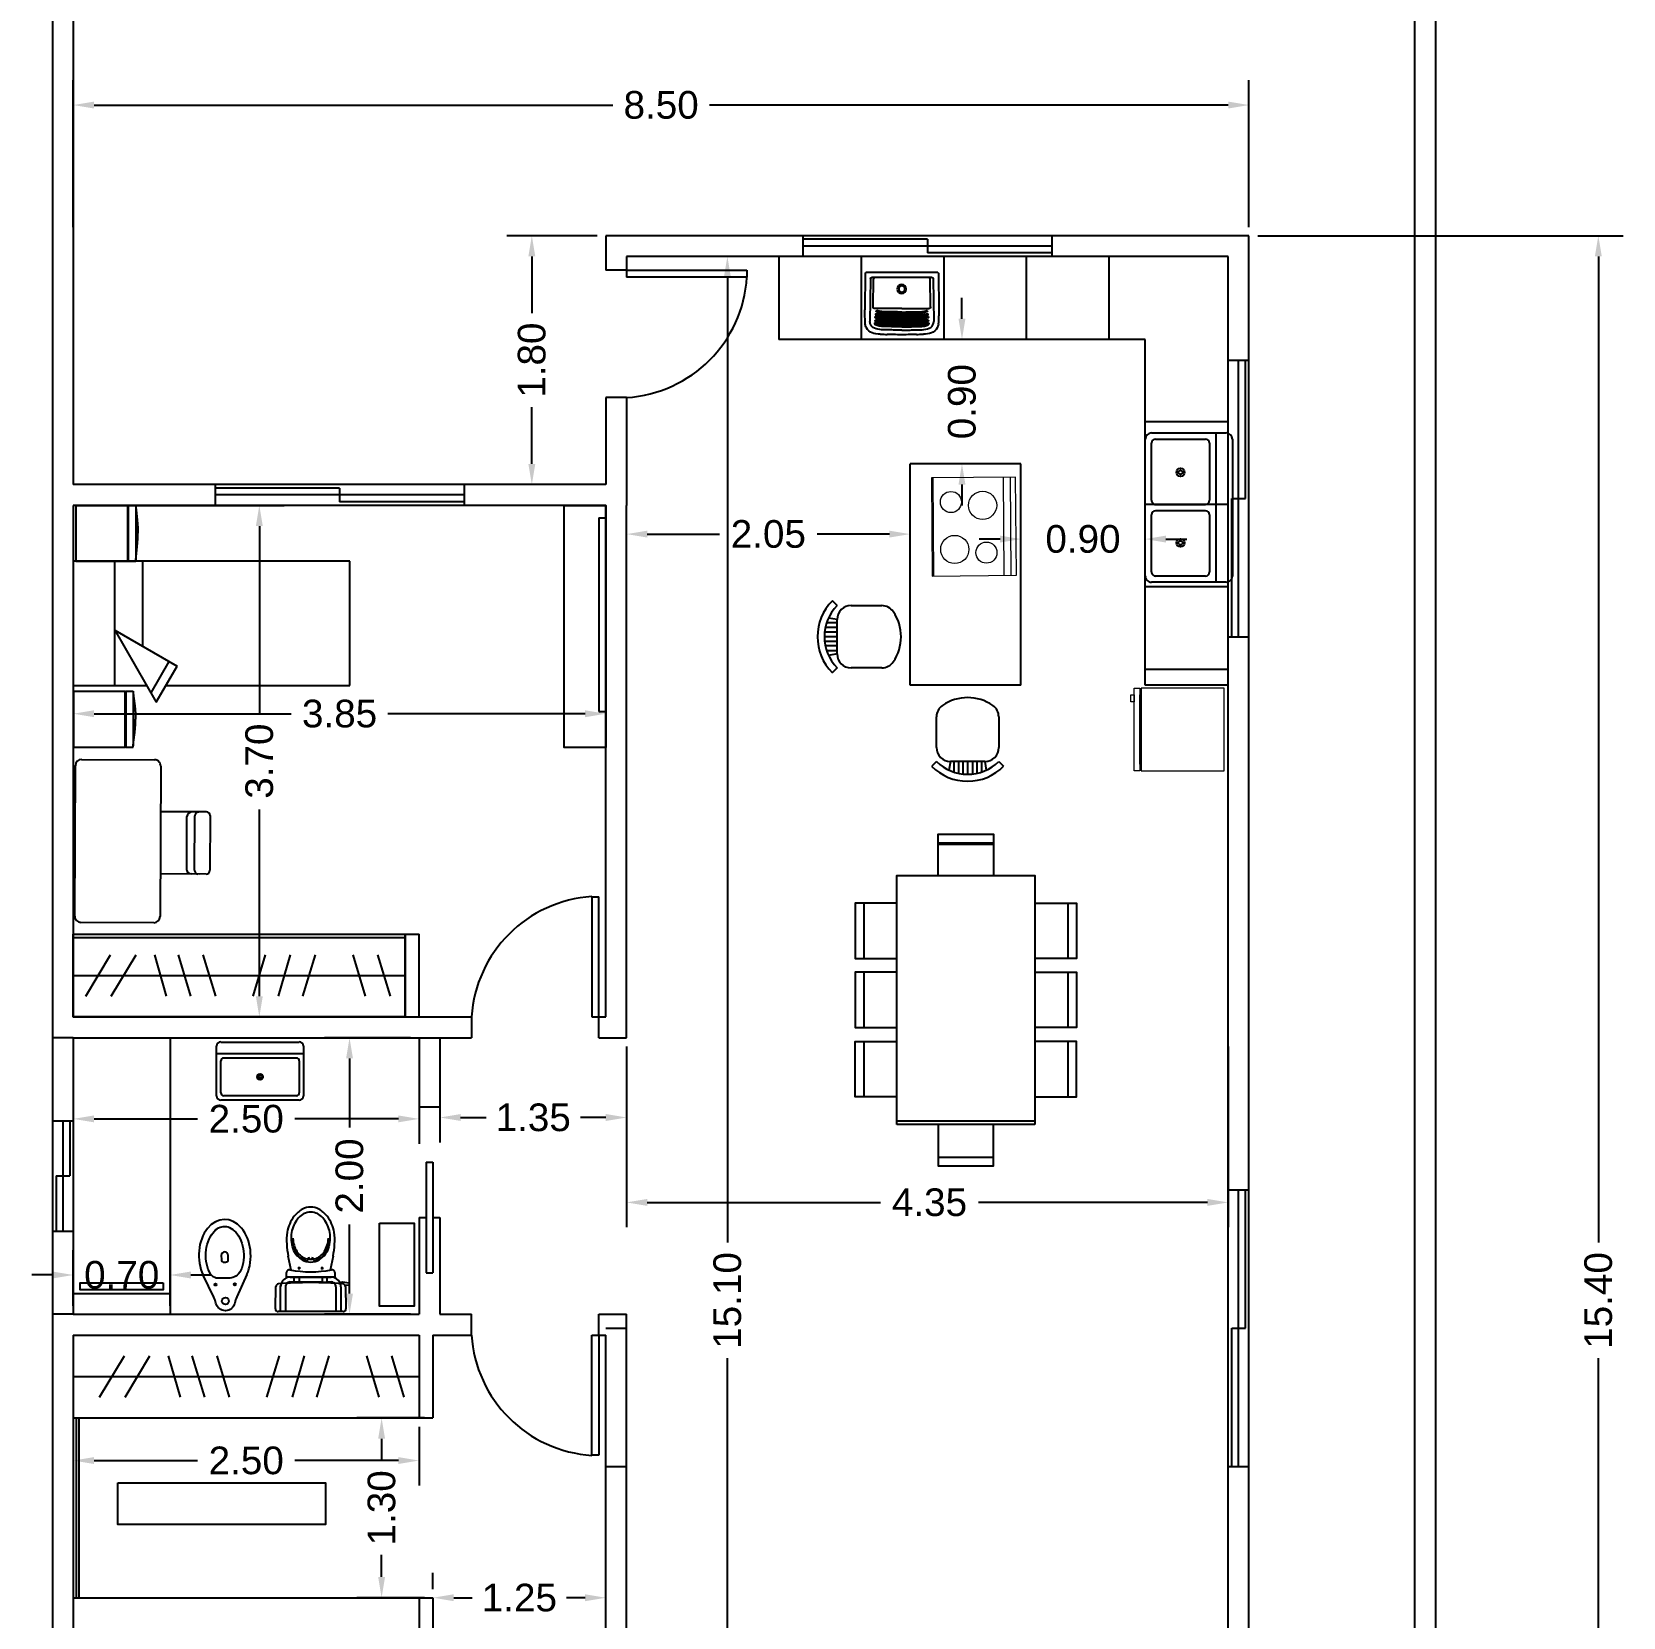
# Model space of a CAD drawing. Header units: metres. Extents: x -0.1 to 62.2, y 0 to 35.
# Drawn here: x -0.15 to 11.36, y 11.41 to 22.87 of the extents above; entities that cross this region are included whole.
import ezdxf

# ---------------------------------------------------------------- set-up
doc = ezdxf.new("R2010")
doc.units = ezdxf.units.M
doc.layers.add('mobiliario', color=255, linetype='Continuous', lineweight=13)
doc.layers.add('muros', color=18, linetype='Continuous')
doc.styles.get("Standard").update_dxf_attribs({"font": 'arial.ttf'})
doc.dimstyles.new('CotaPequela', dxfattribs={"dimtxt": 0.2, "dimasz": 0.15, "dimexe": 0.18, "dimexo": 0.0625, "dimgap": 0.09, "dimtad": 0, "dimzin": 0, "dimdsep": 46, "dimtxsty": 'Standard', "dimcen": 0.09, "dimadec": 0, "dimazin": 0, "dimtfac": 1, "dimtofl": 0, "dimtmove": 0, "dimatfit": 3, "dimfxl": 1, "dimtolj": 1, "dimtzin": 0, "dimarcsym": 0})

# ---------------------------------------------------------------- blocks, each defined once
blk = doc.blocks.new('1p 06')
for p, q in [((-45, 0), (-45, -53.1)), ((45, 0), (-45, 0)), ((45, -200), (45, 0)), ((-5, -30), (-57, -60)), ((-45, -30), (45, -30)), ((-5, -30), (-31, -75)), ((-50.4, -56.2), (-27.7, -69.3)), ((45, -50), (-16.5, -50)), ((-57, -60), (-31, -75)), ((-45, -66.9), (-45, -200)), ((-45, -200), (45, -200))]:
    blk.add_line(p, q)
blk = doc.blocks.new('Scanner1')
at = {"color": 0, "linetype": 'ByBlock'}
for p, q in [((-0.202, 0.27), (-0.202, -0.105)), ((0.202, 0.27), (-0.202, 0.27)), ((0.202, 0.27), (0.202, -0.105)), ((-0.202, -0.105), (0.202, -0.105)), ((-0.202, -0.108), (-0.202, -0.162)), ((0.202, -0.108), (-0.202, -0.108)), ((-0.2, -0.105), (-0.2, -0.108)), ((0.2, -0.105), (0.2, -0.108)), ((0.202, -0.108), (0.202, -0.162)), ((-0.202, -0.162), (-0.192, -0.162)), ((0.192, -0.162), (-0.192, -0.162)), ((-0.192, -0.162), (-0.167, -0.165)), ((-0.167, -0.165), (-0.097, -0.173)), ((-0.097, -0.173), (-0.04, -0.178)), ((-0.04, -0.178), (0, -0.178)), ((0.04, -0.178), (0, -0.178)), ((0.097, -0.173), (0.04, -0.178)), ((0.167, -0.165), (0.097, -0.173)), ((0.192, -0.162), (0.167, -0.165)), ((0.202, -0.162), (0.192, -0.162))]:
    blk.add_line(p, q, dxfattribs=at)
blk = doc.blocks.new('1')
for p, q in [((752.28, 305.269), (752.676, 305.267)), ((752.254, 305.242), (752.252, 304.91)), ((752.254, 305.242), (752.255, 305.134)), ((752.675, 305.155), (752.282, 305.157)), ((752.704, 305.239), (752.702, 305.132)), ((752.704, 305.192), (752.702, 304.908)), ((752.668, 305.099), (752.288, 305.101)), ((751.922, 304.912), (753.01, 304.906)), ((751.874, 304.34), (751.877, 304.868)), ((753.055, 304.861), (753.052, 304.333)), ((753.007, 304.289), (751.918, 304.295))]:
    blk.add_line(p, q)
for centre, radius, start, end in [((752.282, 305.241), 0.0281, 89.6315, 179.6315), ((752.676, 305.239), 0.0281, 359.6748, 89.6748), ((752.283, 305.185), 0.0281, 179.6315, 269.6315), ((752.288, 305.135), 0.0337, 180.2001, 269.6748), ((752.668, 305.132), 0.0337, 269.6748, 359.1062), ((752.675, 305.183), 0.0281, 269.6748, 359.6748), ((751.922, 304.867), 0.0449, 89.6748, 179.6748), ((753.01, 304.861), 0.0449, 359.6748, 89.6748), ((751.919, 304.34), 0.0449, 179.6748, 269.6748), ((753.007, 304.334), 0.0449, 269.6748, 359.6748)]:
    blk.add_arc(centre, radius, start, end)
blk = doc.blocks.new('MHPLS505')
for p, q in [((-0.7, 0.737), (-0.3, 0.737)), ((-0.2, 0.737), (0.2, 0.737)), ((0.3, 0.737), (0.7, 0.737)), ((0.9, 0.5), (0.9, -0.5)), ((-1.137, -0.2), (-1.137, 0.2)), ((1.137, -0.2), (1.137, 0.2)), ((-0.7, -0.737), (-0.3, -0.737)), ((-0.2, -0.737), (0.2, -0.737)), ((0.3, -0.737), (0.7, -0.737))]:
    blk.add_line(p, q)
for points in [[(-0.7, 0.5), (-0.7, 0.8), (-0.3, 0.8), (-0.3, 0.5)], [(-0.2, 0.5), (-0.2, 0.8), (0.2, 0.8), (0.2, 0.5)], [(0.7, 0.5), (0.7, 0.8), (0.3, 0.8), (0.3, 0.5)], [(0.9, -0.5), (-0.9, -0.5), (-0.9, 0.5), (0.9, 0.5)], [(-0.9, -0.2), (-1.2, -0.2), (-1.2, 0.2), (-0.9, 0.2)], [(0.9, -0.2), (1.2, -0.2), (1.2, 0.2), (0.9, 0.2)], [(-0.7, -0.5), (-0.7, -0.8), (-0.3, -0.8), (-0.3, -0.5)], [(-0.2, -0.5), (-0.2, -0.8), (0.2, -0.8), (0.2, -0.5)], [(0.7, -0.5), (0.7, -0.8), (0.3, -0.8), (0.3, -0.5)]]:
    blk.add_lwpolyline(points)
blk = doc.blocks.new('BIDET')
blk.add_lwpolyline([(715.135, 252.172), (715.21, 252.333, 0.053005), (715.225, 252.377, -0.799513), (715.361, 252.377, 0.053005), (715.376, 252.333), (715.451, 252.172)], format="xyb")
blk.add_lwpolyline([(715.289, 252.081, 0.414214), (715.268, 252.06), (715.268, 252.032, 1), (715.318, 252.032), (715.318, 252.06, 0.414214), (715.298, 252.081)], format="xyb", close=True)
for centre, radius in [((715.293, 252.362), 0.025), ((715.223, 252.242), 0.0075), ((715.363, 252.242), 0.0075)]:
    blk.add_circle(centre, radius)
blk.add_ellipse((715.293, 252.032), major_axis=(0, 0.26), ratio=0.721154, start_param=0.999905, end_param=5.283281)
blk.add_open_spline([(715.293, 252.197), (715.263, 252.197), (715.231, 252.197), (715.178, 252.156), (715.159, 252.102), (715.153, 251.99), (715.167, 251.933), (715.216, 251.851), (715.248, 251.829), (715.308, 251.818), (715.339, 251.828), (715.396, 251.886), (715.42, 251.935), (715.435, 252.045), (715.427, 252.104), (715.385, 252.196), (715.353, 252.197), (715.313, 252.197), (715.303, 252.197), (715.293, 252.197)], degree=3, knots=[0, 0, 0, 0, 0.75367, 0.75367, 1.507341, 1.507341, 2.261011, 2.261011, 3.014681, 3.014681, 3.768352, 3.768352, 4.522022, 4.522022, 5.275692, 5.275692, 6.029363, 6.029363, 6.283185, 6.283185, 6.283185, 6.283185])
blk = doc.blocks.new('inodoro dre')
for p, q in [((-0.235, 0), (0.235, 0)), ((-0.251, -0.182), (-0.255, -0.02)), ((-0.217, -0.18), (-0.217, 0)), ((-0.182, -0.18), (-0.182, 0)), ((0.183, -0.18), (0.183, 0)), ((0.217, 0), (0.217, -0.15)), ((0.255, -0.02), (0.251, -0.182)), ((-0.278, -0.208), (-0.275, -0.188)), ((-0.231, -0.215), (-0.278, -0.208)), ((-0.275, -0.188), (-0.248, -0.192)), ((-0.2, -0.203), (-0.231, -0.215)), ((-0.12, -0.215), (-0.148, -0.215)), ((-0.12, -0.212), (-0.12, -0.25)), ((-0.083, -0.212), (-0.12, -0.212)), ((-0.083, -0.25), (-0.083, -0.212)), ((0.083, -0.215), (-0.083, -0.215)), ((0.083, -0.25), (0.083, -0.212)), ((0.083, -0.212), (0.12, -0.212)), ((0.12, -0.212), (0.12, -0.25)), ((0.147, -0.215), (0.12, -0.215)), ((0.217, -0.15), (0.217, -0.19)), ((0.217, -0.19), (0.217, -0.18)), ((-0.174, -0.25), (0.174, -0.25)), ((-0.174, -0.283), (-0.174, -0.25)), ((-0.162, -0.402), (-0.141, -0.3)), ((0.147, -0.25), (-0.148, -0.25)), ((-0.12, -0.25), (-0.083, -0.25)), ((-0.073, -0.315), (-0.093, -0.315)), ((-0.083, -0.305), (-0.083, -0.325)), ((0.073, -0.315), (0.093, -0.315)), ((0.12, -0.25), (0.083, -0.25)), ((0.083, -0.305), (0.083, -0.325)), ((0.141, -0.3), (0.162, -0.402)), ((0.174, -0.25), (0.174, -0.283)), ((-0.005, -0.391), (-0.016, -0.386)), ((0.016, -0.386), (0.005, -0.391))]:
    blk.add_line(p, q)
for centre, radius, start, end in [((0.235, -0.02), 0.02, 358.6371, 90.001), ((-0.235, -0.02), 0.02, 90.0007, 181.3646), ((-0.231, -0.181), 0.02, 181.3609, 265.4937), ((-0.005, 2.682), 2.892, 265.4975, 270.1028), ((-0.148, -0.18), 0.07, 179.9951, 198.7248), ((-0.148, -0.18), 0.0695, 198.692, 203.1962), ((-0.148, -0.18), 0.07, 203.1971, 269.9998), ((-0.148, -0.18), 0.035, 179.9936, 226.058), ((-0.148, -0.18), 0.035, 226.0623, 269.9986), ((0.005, 2.682), 2.892, 269.8973, 274.5026), ((0.147, -0.18), 0.07, 270.0009, 341.2747), ((0.147, -0.18), 0.035, 270.0024, 318.9045), ((0.147, -0.18), 0.035, 313.9402, 0.0046), ((0.147, -0.18), 0.07, 341.271, 359.9997), ((0.231, -0.181), 0.02, 274.5058, 358.6386), ((-0.154, -0.283), 0.02, 179.9998, 281.1548), ((0, -1.063), 0.775, 78.845, 101.1554), ((0.154, -0.283), 0.02, 258.8439, 359.999), ((0.32, -0.511), 0.494, 167.1609, 187.3029), ((0.059, -0.53), 0.196, 148.9734, 180.0371), ((0.027, -0.516), 0.167, 122.1869, 164.6423), ((0.061, -0.536), 0.189, 147.7596, 178.2898), ((0.004, -0.493), 0.13, 104.2497, 150.6133), ((-0.002, -0.491), 0.112, 101.853, 150.0039), ((0, -0.487), 0.128, 90.0001, 118.9406), ((-0.029, -0.375), 0.00795, 304.1717, 79.2164), ((-0.016, -0.384), 0.00204, 120.2939, 275.1004), ((0, -0.453), 0.0733, 90.0003, 103.4196), ((0, -0.487), 0.128, 61.0593, 89.9998), ((0, -0.453), 0.0732, 76.58, 89.9993), ((0.016, -0.384), 0.00204, 264.8997, 59.7062), ((0.029, -0.375), 0.00795, 100.7865, 235.8313), ((0.002, -0.491), 0.112, 29.9957, 78.1467), ((-0.004, -0.493), 0.13, 29.3866, 75.7502), ((-0.027, -0.516), 0.167, 15.3576, 57.813), ((-0.061, -0.536), 0.189, 1.7104, 32.2407), ((-0.059, -0.53), 0.196, 359.9631, 31.0268), ((-0.32, -0.511), 0.494, 352.697, 12.839), ((0.088, -0.53), 0.262, 189.622, 217.9118), ((0.098, -0.534), 0.24, 165.1414, 192.866), ((-0.088, -0.53), 0.262, 322.0884, 350.3782), ((-0.098, -0.534), 0.24, 347.1341, 14.8587), ((0.111, -0.516), 0.257, 196.1154, 219.5233), ((-0.001, -0.605), 0.114, 220.5551, 270.4193), ((0.001, -0.605), 0.114, 269.5804, 319.4446), ((-0.111, -0.516), 0.257, 320.477, 343.8849), ((0.055, -0.548), 0.225, 219.6122, 239.3817), ((-0.002, -0.637), 0.119, 241.4349, 271.1545), ((0.002, -0.637), 0.119, 268.8456, 298.5652), ((-0.055, -0.548), 0.225, 300.6184, 320.3878)]:
    blk.add_arc(centre, radius, start, end)
blk = doc.blocks.new('lav')
blk.add_line((-0.413, -0.11), (0.413, -0.11))
for points in [[(-0.371, 0), (0.371, 0)], [(-0.413, -0.509), (-0.413, -0.041)], [(0.413, -0.041), (0.413, -0.509)], [(-0.371, -0.481), (-0.371, -0.179)], [(-0.344, -0.151), (0.344, -0.151)], [(0.371, -0.179), (0.371, -0.481)], [(0.371, -0.55), (-0.371, -0.55)], [(0.344, -0.509), (-0.344, -0.509)]]:
    blk.add_lwpolyline(points)
for radius in [0.0275, 0.0138]:
    blk.add_circle((0, -0.33), radius)
for centre, radius, start, end in [((-0.371, -0.041), 0.0413, 90, 180), ((0.371, -0.041), 0.0413, 0, 90), ((-0.344, -0.179), 0.0275, 90, 180), ((0.344, -0.179), 0.0275, 0, 90), ((-0.371, -0.509), 0.0413, 180, 270), ((-0.344, -0.481), 0.0275, 180, 270), ((0.344, -0.481), 0.0275, 270, 0), ((0.371, -0.509), 0.0413, 270, 0)]:
    blk.add_arc(centre, radius, start, end)
blk = doc.blocks.new('*D23')
at = {"layer": 'Defpoints', "color": 0, "transparency": 16777216}
for p in [(8.65, 21.4), (11.176, 21.4), (8.65, 6)]:
    blk.add_point(p, dxfattribs=at)
at = {"layer": 'muros', "color": 0, "lineweight": -2, "transparency": 16777216}
for p, q in [((8.713, 21.4), (11.356, 21.4)), ((11.176, 21.25), (11.176, 14.118)), ((11.176, 6.15), (11.176, 13.282)), ((8.713, 6), (11.356, 6))]:
    blk.add_line(p, q, dxfattribs=at)
at = {"layer": 'muros', "color": 0, "transparency": 16777216}
for points in [[(11.151, 21.25), (11.201, 21.25), (11.176, 21.4)], [(11.151, 6.15), (11.201, 6.15), (11.176, 6)]]:
    blk.add_solid(points, dxfattribs=at)
at = {"layer": 'muros', "color": 0, "transparency": 16777216, "insert": (11.176, 13.7), "char_height": 0.2, "attachment_point": 5, "rotation": 90}
blk.add_mtext('\\A1;15.40', dxfattribs=at)
blk = doc.blocks.new('*D24')
at = {"layer": 'Defpoints', "color": 0, "transparency": 16777216}
for p in [(0.15, 22.345), (0.15, 21.4), (8.65, 21.4)]:
    blk.add_point(p, dxfattribs=at)
at = {"layer": 'muros', "color": 0, "lineweight": -2, "transparency": 16777216}
for p, q in [((0.15, 21.462), (0.15, 22.525)), ((8.65, 21.462), (8.65, 22.525)), ((0.3, 22.345), (4.05, 22.345)), ((8.5, 22.345), (4.75, 22.345))]:
    blk.add_line(p, q, dxfattribs=at)
at = {"layer": 'muros', "color": 0, "transparency": 16777216}
for points in [[(0.3, 22.37), (0.3, 22.32), (0.15, 22.345)], [(8.5, 22.37), (8.5, 22.32), (8.65, 22.345)]]:
    blk.add_solid(points, dxfattribs=at)
at = {"layer": 'muros', "color": 0, "transparency": 16777216, "insert": (4.4, 22.345), "char_height": 0.2, "attachment_point": 5}
blk.add_mtext('\\A1;8.50', dxfattribs=at)
blk = doc.blocks.new('*D25')
at = {"layer": 'Defpoints', "color": 0, "transparency": 16777216}
for p in [(4, 21.4), (3.465, 19.6), (4, 19.6)]:
    blk.add_point(p, dxfattribs=at)
at = {"layer": 'muros', "color": 0, "lineweight": -2, "transparency": 16777216}
for p, q in [((3.938, 21.4), (3.285, 21.4)), ((3.465, 21.25), (3.465, 20.84)), ((3.465, 19.75), (3.465, 20.16)), ((3.938, 19.6), (3.285, 19.6))]:
    blk.add_line(p, q, dxfattribs=at)
at = {"layer": 'muros', "color": 0, "transparency": 16777216}
for points in [[(3.44, 21.25), (3.49, 21.25), (3.465, 21.4)], [(3.44, 19.75), (3.49, 19.75), (3.465, 19.6)]]:
    blk.add_solid(points, dxfattribs=at)
at = {"layer": 'muros', "color": 0, "transparency": 16777216, "insert": (3.465, 20.5), "char_height": 0.2, "attachment_point": 5, "rotation": 90}
blk.add_mtext('\\A1;1.80', dxfattribs=at)
blk = doc.blocks.new('*D26')
at = {"layer": 'Defpoints', "color": 0, "transparency": 16777216}
for p in [(0.15, 19.45), (4, 19.45), (0.15, 17.943)]:
    blk.add_point(p, dxfattribs=at)
at = {"layer": 'muros', "color": 0, "lineweight": -2, "transparency": 16777216}
for p, q in [((0.15, 19.387), (0.15, 17.763)), ((4, 19.387), (4, 17.763)), ((0.3, 17.943), (1.725, 17.943)), ((3.85, 17.943), (2.425, 17.943))]:
    blk.add_line(p, q, dxfattribs=at)
at = {"layer": 'muros', "color": 0, "transparency": 16777216}
for points in [[(0.3, 17.968), (0.3, 17.918), (0.15, 17.943)], [(3.85, 17.968), (3.85, 17.918), (4, 17.943)]]:
    blk.add_solid(points, dxfattribs=at)
at = {"layer": 'muros', "color": 0, "transparency": 16777216, "insert": (2.075, 17.943), "char_height": 0.2, "attachment_point": 5}
blk.add_mtext('\\A1;3.85', dxfattribs=at)
blk = doc.blocks.new('*D27')
at = {"layer": 'Defpoints', "color": 0, "transparency": 16777216}
for p in [(0.15, 19.45), (0.15, 15.75), (1.495, 15.75)]:
    blk.add_point(p, dxfattribs=at)
at = {"layer": 'muros', "color": 0, "lineweight": -2, "transparency": 16777216}
for p, q in [((0.213, 19.45), (1.675, 19.45)), ((1.495, 19.3), (1.495, 17.949)), ((1.495, 15.9), (1.495, 17.251)), ((0.213, 15.75), (1.675, 15.75))]:
    blk.add_line(p, q, dxfattribs=at)
at = {"layer": 'muros', "color": 0, "transparency": 16777216}
for points in [[(1.47, 19.3), (1.52, 19.3), (1.495, 19.45)], [(1.47, 15.9), (1.52, 15.9), (1.495, 15.75)]]:
    blk.add_solid(points, dxfattribs=at)
at = {"layer": 'muros', "color": 0, "transparency": 16777216, "insert": (1.495, 17.6), "char_height": 0.2, "attachment_point": 5, "rotation": 90}
blk.add_mtext('\\A1;3.70', dxfattribs=at)
blk = doc.blocks.new('*D28')
at = {"layer": 'Defpoints', "color": 0, "transparency": 16777216}
for p in [(0.15, 15.6), (2.65, 15.6), (2.65, 15.013)]:
    blk.add_point(p, dxfattribs=at)
at = {"layer": 'muros', "color": 0, "lineweight": -2, "transparency": 16777216}
for p, q in [((0.15, 15.537), (0.15, 14.833)), ((2.65, 15.537), (2.65, 14.833)), ((0.3, 15.013), (1.049, 15.013)), ((2.5, 15.013), (1.751, 15.013))]:
    blk.add_line(p, q, dxfattribs=at)
at = {"layer": 'muros', "color": 0, "transparency": 16777216}
for points in [[(0.3, 15.038), (0.3, 14.988), (0.15, 15.013)], [(2.5, 15.038), (2.5, 14.988), (2.65, 15.013)]]:
    blk.add_solid(points, dxfattribs=at)
at = {"layer": 'muros', "color": 0, "transparency": 16777216, "insert": (1.4, 15.013), "char_height": 0.2, "attachment_point": 5}
blk.add_mtext('\\A1;2.50', dxfattribs=at)
blk = doc.blocks.new('*D29')
at = {"layer": 'Defpoints', "color": 0, "transparency": 16777216}
for p in [(2.147, 15.6), (2.65, 15.6), (2.65, 13.6)]:
    blk.add_point(p, dxfattribs=at)
at = {"layer": 'muros', "color": 0, "lineweight": -2, "transparency": 16777216}
for p, q in [((2.588, 15.6), (1.967, 15.6)), ((2.147, 15.45), (2.147, 14.951)), ((2.147, 13.75), (2.147, 14.249)), ((2.588, 13.6), (1.967, 13.6))]:
    blk.add_line(p, q, dxfattribs=at)
at = {"layer": 'muros', "color": 0, "transparency": 16777216}
for points in [[(2.122, 15.45), (2.172, 15.45), (2.147, 15.6)], [(2.122, 13.75), (2.172, 13.75), (2.147, 13.6)]]:
    blk.add_solid(points, dxfattribs=at)
at = {"layer": 'muros', "color": 0, "transparency": 16777216, "insert": (2.147, 14.6), "char_height": 0.2, "attachment_point": 5, "rotation": 90}
blk.add_mtext('\\A1;2.00', dxfattribs=at)
blk = doc.blocks.new('*D30')
at = {"layer": 'Defpoints', "color": 0, "transparency": 16777216}
for p in [(0.85, 13.884), (0.15, 13.6), (0.85, 13.6)]:
    blk.add_point(p, dxfattribs=at)
at = {"layer": 'muros', "color": 0, "lineweight": -2, "transparency": 16777216}
for p, q in [((0.15, 13.662), (0.15, 14.064)), ((0.85, 13.662), (0.85, 14.064)), ((0, 13.884), (-0.15, 13.884)), ((1, 13.884), (1.15, 13.884))]:
    blk.add_line(p, q, dxfattribs=at)
at = {"layer": 'muros', "color": 0, "transparency": 16777216}
for points in [[(0, 13.909), (0, 13.859), (0.15, 13.884)], [(1, 13.909), (1, 13.859), (0.85, 13.884)]]:
    blk.add_solid(points, dxfattribs=at)
at = {"layer": 'muros', "color": 0, "transparency": 16777216, "insert": (0.5, 13.884), "char_height": 0.2, "attachment_point": 5}
blk.add_mtext('\\A1;0.70', dxfattribs=at)
blk = doc.blocks.new('*D31')
at = {"layer": 'Defpoints', "color": 0, "transparency": 16777216}
for p in [(2.8, 15.6), (4.15, 15.6), (2.8, 15.023)]:
    blk.add_point(p, dxfattribs=at)
at = {"layer": 'muros', "color": 0, "lineweight": -2, "transparency": 16777216}
for p, q in [((2.8, 15.537), (2.8, 14.843)), ((4.15, 15.537), (4.15, 14.843)), ((2.95, 15.023), (3.134, 15.023)), ((4, 15.023), (3.816, 15.023))]:
    blk.add_line(p, q, dxfattribs=at)
at = {"layer": 'muros', "color": 0, "transparency": 16777216}
for points in [[(2.95, 15.048), (2.95, 14.998), (2.8, 15.023)], [(4, 15.048), (4, 14.998), (4.15, 15.023)]]:
    blk.add_solid(points, dxfattribs=at)
at = {"layer": 'muros', "color": 0, "transparency": 16777216, "insert": (3.475, 15.023), "char_height": 0.2, "attachment_point": 5}
blk.add_mtext('\\A1;1.35', dxfattribs=at)
blk = doc.blocks.new('*D32')
at = {"layer": 'Defpoints', "color": 0, "transparency": 16777216}
for p in [(4.15, 15.6), (8.5, 15.6), (8.5, 14.409)]:
    blk.add_point(p, dxfattribs=at)
at = {"layer": 'muros', "color": 0, "lineweight": -2, "transparency": 16777216}
for p, q in [((4.15, 15.537), (4.15, 14.229)), ((8.5, 15.537), (8.5, 14.229)), ((4.3, 14.409), (5.986, 14.409)), ((8.35, 14.409), (6.695, 14.409))]:
    blk.add_line(p, q, dxfattribs=at)
at = {"layer": 'muros', "color": 0, "transparency": 16777216}
for points in [[(4.3, 14.434), (4.3, 14.384), (4.15, 14.409)], [(8.35, 14.434), (8.35, 14.384), (8.5, 14.409)]]:
    blk.add_solid(points, dxfattribs=at)
at = {"layer": 'muros', "color": 0, "transparency": 16777216, "insert": (6.34, 14.409), "char_height": 0.2, "attachment_point": 5}
blk.add_mtext('\\A1;4.35', dxfattribs=at)
blk = doc.blocks.new('*D33')
at = {"layer": 'Defpoints', "color": 0, "transparency": 16777216}
for p in [(5.25, 21.25), (4.879, 6.15), (5.25, 6.15)]:
    blk.add_point(p, dxfattribs=at)
at = {"layer": 'muros', "color": 0, "lineweight": -2, "transparency": 16777216}
for p, q in [((5.188, 21.25), (4.699, 21.25)), ((4.879, 21.1), (4.879, 14.118)), ((4.879, 6.3), (4.879, 13.282)), ((5.188, 6.15), (4.699, 6.15))]:
    blk.add_line(p, q, dxfattribs=at)
at = {"layer": 'muros', "color": 0, "transparency": 16777216}
for points in [[(4.854, 21.1), (4.904, 21.1), (4.879, 21.25)], [(4.854, 6.3), (4.904, 6.3), (4.879, 6.15)]]:
    blk.add_solid(points, dxfattribs=at)
at = {"layer": 'muros', "color": 0, "transparency": 16777216, "insert": (4.879, 13.7), "char_height": 0.2, "attachment_point": 5, "rotation": 90}
blk.add_mtext('\\A1;15.10', dxfattribs=at)
blk = doc.blocks.new('*D34')
at = {"layer": 'Defpoints', "color": 0, "transparency": 16777216}
for p in [(2.75, 12.85), (2.379, 11.55), (2.75, 11.55)]:
    blk.add_point(p, dxfattribs=at)
at = {"layer": 'muros', "color": 0, "lineweight": -2, "transparency": 16777216}
for p, q in [((2.688, 12.85), (2.199, 12.85)), ((2.379, 12.7), (2.379, 12.54)), ((2.379, 11.7), (2.379, 11.86)), ((2.688, 11.55), (2.199, 11.55))]:
    blk.add_line(p, q, dxfattribs=at)
at = {"layer": 'muros', "color": 0, "transparency": 16777216}
for points in [[(2.354, 12.7), (2.404, 12.7), (2.379, 12.85)], [(2.354, 11.7), (2.404, 11.7), (2.379, 11.55)]]:
    blk.add_solid(points, dxfattribs=at)
at = {"layer": 'muros', "color": 0, "transparency": 16777216, "insert": (2.379, 12.2), "char_height": 0.2, "attachment_point": 5, "rotation": 90}
blk.add_mtext('\\A1;1.30', dxfattribs=at)
blk = doc.blocks.new('*D35')
at = {"layer": 'Defpoints', "color": 0, "transparency": 16777216}
for p in [(0.15, 12.85), (2.65, 12.85), (2.65, 12.542)]:
    blk.add_point(p, dxfattribs=at)
at = {"layer": 'muros', "color": 0, "lineweight": -2, "transparency": 16777216}
for p, q in [((0.15, 12.787), (0.15, 12.362)), ((2.65, 12.787), (2.65, 12.362)), ((0.3, 12.542), (1.049, 12.542)), ((2.5, 12.542), (1.751, 12.542))]:
    blk.add_line(p, q, dxfattribs=at)
at = {"layer": 'muros', "color": 0, "transparency": 16777216}
for points in [[(0.3, 12.567), (0.3, 12.517), (0.15, 12.542)], [(2.5, 12.567), (2.5, 12.517), (2.65, 12.542)]]:
    blk.add_solid(points, dxfattribs=at)
at = {"layer": 'muros', "color": 0, "transparency": 16777216, "insert": (1.4, 12.542), "char_height": 0.2, "attachment_point": 5}
blk.add_mtext('\\A1;2.50', dxfattribs=at)
blk = doc.blocks.new('*D36')
at = {"layer": 'Defpoints', "color": 0, "transparency": 16777216}
for p in [(2.75, 11.55), (4, 11.55), (4, 11.55)]:
    blk.add_point(p, dxfattribs=at)
at = {"layer": 'muros', "color": 0, "lineweight": -2, "transparency": 16777216}
for p, q in [((2.75, 11.613), (2.75, 11.73)), ((4, 11.613), (4, 11.73)), ((2.9, 11.55), (3.034, 11.55)), ((3.85, 11.55), (3.716, 11.55))]:
    blk.add_line(p, q, dxfattribs=at)
at = {"layer": 'muros', "color": 0, "transparency": 16777216}
for points in [[(2.9, 11.575), (2.9, 11.525), (2.75, 11.55)], [(3.85, 11.575), (3.85, 11.525), (4, 11.55)]]:
    blk.add_solid(points, dxfattribs=at)
at = {"layer": 'muros', "color": 0, "transparency": 16777216, "insert": (3.375, 11.55), "char_height": 0.2, "attachment_point": 5}
blk.add_mtext('\\A1;1.25', dxfattribs=at)
blk = doc.blocks.new('Lavadero 02')
for p, q in [((-0.26, 0), (0.26, 0)), ((-0.265, -0.005), (-0.267, -0.269)), ((-0.227, -0.047), (-0.231, -0.355)), ((0.215, -0.035), (-0.215, -0.035)), ((-0.208, -0.249), (-0.204, -0.047)), ((0.208, -0.249), (0.204, -0.047)), ((0.227, -0.047), (0.231, -0.355)), ((0.265, -0.005), (0.267, -0.269)), ((0, -0.261), (-0.196, -0.261)), ((0, -0.261), (0.196, -0.261))]:
    blk.add_line(p, q)
for points in [[(0, -0.358, -0.004924), (-0.06, -0.357, -0.005443), (-0.104, -0.356, -0.041272), (-0.157, -0.353, -0.068174), (-0.183, -0.347, -0.012686), (-0.188, -0.345)], [(0, -0.334, -0.004924), (-0.06, -0.333, -0.005443), (-0.104, -0.332, -0.041272), (-0.157, -0.329, -0.078711), (-0.18, -0.324, -0.062731), (-0.186, -0.321, -0.37117)], [(0, -0.345, -0.004924), (-0.06, -0.344, -0.005443), (-0.104, -0.343, -0.041272), (-0.157, -0.34, -0.078711), (-0.18, -0.335, -0.054156), (-0.185, -0.333, -0.37117)], [(0, -0.31, -0.004924), (-0.06, -0.309, -0.005443), (-0.104, -0.308, -0.041272), (-0.157, -0.305, -0.066903), (-0.183, -0.299, -0.004021)], [(0, -0.321, -0.004924), (-0.06, -0.32, -0.005443), (-0.104, -0.319, -0.041272), (-0.157, -0.316, -0.068069), (-0.183, -0.31, -0.158546)], [(0, -0.286, -0.004924), (-0.06, -0.285, -0.005443), (-0.104, -0.284, -0.041272), (-0.157, -0.281, -0.059773), (-0.18, -0.276, -0.37117)], [(0, -0.297, -0.004924), (-0.06, -0.296, -0.005443), (-0.104, -0.295, -0.041272), (-0.157, -0.292, -0.045554), (-0.178, -0.287)], [(0, -0.286, 0.004924), (0.06, -0.285, 0.005443), (0.104, -0.284, 0.041272), (0.157, -0.281, 0.059773), (0.18, -0.276, 0.37117)], [(0, -0.297, 0.004924), (0.06, -0.296, 0.005443), (0.104, -0.295, 0.041272), (0.157, -0.292, 0.045554), (0.178, -0.287)], [(0, -0.31, 0.004924), (0.06, -0.309, 0.005443), (0.104, -0.308, 0.041272), (0.157, -0.305, 0.066903), (0.183, -0.299, 0.004021)], [(0, -0.321, 0.004924), (0.06, -0.32, 0.005443), (0.104, -0.319, 0.041272), (0.157, -0.316, 0.068069), (0.183, -0.31, 0.158546)], [(0, -0.334, 0.004924), (0.06, -0.333, 0.005443), (0.104, -0.332, 0.041272), (0.157, -0.329, 0.078711), (0.18, -0.324, 0.062731), (0.186, -0.321, 0.37117)], [(0, -0.345, 0.004924), (0.06, -0.344, 0.005443), (0.104, -0.343, 0.041272), (0.157, -0.34, 0.078711), (0.18, -0.335, 0.054156), (0.185, -0.333, 0.37117)], [(0, -0.358, 0.004924), (0.06, -0.357, 0.005443), (0.104, -0.356, 0.041272), (0.157, -0.353, 0.068174), (0.183, -0.347, 0.012686), (0.188, -0.345)], [(0, -0.417, -0.004925), (-0.06, -0.416, -0.00535), (-0.104, -0.415, -0.04023), (-0.16, -0.412, -0.10491), (-0.209, -0.397, -0.253945), (-0.231, -0.355, -0.253945)], [(0, -0.393, -0.004924), (-0.06, -0.392, -0.005443), (-0.104, -0.391, -0.041272), (-0.157, -0.388, -0.064512), (-0.185, -0.382, -0.157603), (-0.197, -0.372)], [(0, -0.369, -0.004924), (-0.06, -0.368, -0.005443), (-0.104, -0.367, -0.041272), (-0.157, -0.364, -0.068174), (-0.183, -0.358, -0.157546), (-0.192, -0.352, -0.375783)], [(0, -0.382, -0.004924), (-0.06, -0.381, -0.005443), (-0.104, -0.38, -0.041272), (-0.157, -0.377, -0.068174), (-0.183, -0.371, -0.088848), (-0.19, -0.367, -0.37117)], [(-0.061, -0.449, 0.004927), (0, -0.45, 0.004927), (0.061, -0.449, 0.004927)], [(0, -0.369, 0.004924), (0.06, -0.368, 0.005443), (0.104, -0.367, 0.041272), (0.157, -0.364, 0.068174), (0.183, -0.358, 0.157546), (0.192, -0.352, 0.375783)], [(0, -0.417, 0.004925), (0.06, -0.416, 0.00535), (0.104, -0.415, 0.04023), (0.16, -0.412, 0.10491), (0.209, -0.397, 0.253945), (0.231, -0.355, 0.253945)], [(0, -0.382, 0.004924), (0.06, -0.381, 0.005443), (0.104, -0.38, 0.041272), (0.157, -0.377, 0.068174), (0.183, -0.371, 0.088848), (0.19, -0.367, 0.37117)], [(0, -0.393, 0.004924), (0.06, -0.392, 0.005443), (0.104, -0.391, 0.041272), (0.157, -0.388, 0.064512), (0.185, -0.382, 0.157603), (0.197, -0.372)]]:
    blk.add_lwpolyline(points, format="xyb")
for radius in [0.0325, 0.0225]:
    blk.add_circle((0, -0.12), radius)
for centre, radius, start, end in [((-0.26, -0.005), 0.005, 90, 179.5983), ((0.26, -0.005), 0.005, 0.4017, 90), ((-0.215, -0.047), 0.012, 90, 179.3199), ((-0.192, -0.047), 0.012, 90, 178.9249), ((0.192, -0.047), 0.012, 1.0751, 90), ((0.215, -0.047), 0.012, 0.6801, 90), ((1.078, -0.281), 1.345, 179.4878, 183.9734), ((-0.196, -0.249), 0.012, 178.9249, 270), ((-0.19, -0.349), 0.00418, 67.1844, 229.4438), ((-0.189, -0.322), 0.00344, 23.6624, 170.8884), ((-0.184, -0.323), 0.00817, 170.8884, 211.776), ((-0.181, -0.321), 0.0124, 211.776, 249.2633), ((-0.185, -0.303), 0.00409, 62.4907, 198.722), ((-0.179, -0.301), 0.01, 198.722, 245.4682), ((-0.181, -0.28), 0.00402, 67.2152, 203.9492), ((-0.173, -0.274), 0.0143, 212.1454, 249.2708), ((0.173, -0.274), 0.0143, 290.7292, 327.8546), ((0.181, -0.28), 0.00402, 336.0508, 112.7848), ((0.185, -0.303), 0.00409, 341.278, 117.5093), ((0.179, -0.301), 0.01, 294.5318, 341.278), ((0.181, -0.321), 0.0124, 290.7367, 328.224), ((0.189, -0.322), 0.00344, 9.1116, 156.3376), ((0.19, -0.349), 0.00418, 310.5562, 112.8156), ((0.184, -0.323), 0.00817, 328.224, 9.1116), ((0.196, -0.249), 0.012, 270, 1.0751), ((-1.078, -0.281), 1.345, 356.0266, 0.5122), ((-0.202, -0.369), 0.0623, 183.9734, 209.8873), ((-0.181, -0.359), 0.0853, 209.3798, 246.4528), ((-0.165, -0.306), 0.14, 248.9414, 273.2067), ((-0.193, -0.369), 0.00427, 39.8792, 224.315), ((-0.165, -1.267), 0.821, 85.8335, 89.4318), ((-0.019, 1.633), 2.083, 267.6113, 268.8381), ((0.019, 1.633), 2.083, 271.1619, 272.3887), ((0.165, -1.267), 0.821, 90.5682, 94.1665), ((0.165, -0.306), 0.14, 266.7933, 291.0586), ((0.193, -0.369), 0.00427, 315.685, 140.1208), ((0.181, -0.359), 0.0853, 293.5472, 330.6202), ((0.202, -0.369), 0.0623, 330.1127, 356.0266)]:
    blk.add_arc(centre, radius, start, end)
blk = doc.blocks.new('2FREG')
for p, q in [((-0.54, -0.12), (0.54, -0.12)), ((-0.0225, -0.555), (-0.0225, -0.195)), ((0.0225, -0.195), (0.0225, -0.555))]:
    blk.add_line(p, q)
for points in [[(-0.495, 0), (0.495, 0)], [(-0.54, -0.585), (-0.54, -0.045)], [(0.54, -0.045), (0.54, -0.585)], [(-0.495, -0.555), (-0.495, -0.195)], [(-0.465, -0.165), (-0.0525, -0.165)], [(0.0525, -0.165), (0.465, -0.165)], [(0.495, -0.195), (0.495, -0.555)], [(0.495, -0.63), (-0.495, -0.63)], [(-0.0525, -0.585), (-0.465, -0.585)], [(0.465, -0.585), (0.0525, -0.585)]]:
    blk.add_lwpolyline(points)
for centre, radius in [((-0.255, -0.375), 0.03), ((0.255, -0.375), 0.03), ((-0.255, -0.375), 0.015), ((0.255, -0.375), 0.015)]:
    blk.add_circle(centre, radius)
for centre, radius, start, end in [((-0.495, -0.045), 0.045, 90, 180), ((0.495, -0.045), 0.045, 0, 90), ((-0.465, -0.195), 0.03, 90, 180), ((-0.0525, -0.195), 0.03, 0, 90), ((0.0525, -0.195), 0.03, 90, 180), ((0.465, -0.195), 0.03, 0, 90), ((-0.465, -0.555), 0.03, 180, 270), ((-0.0525, -0.555), 0.03, 270, 0), ((0.0525, -0.555), 0.03, 180, 270), ((0.465, -0.555), 0.03, 270, 0), ((-0.495, -0.585), 0.045, 180, 270), ((0.495, -0.585), 0.045, 270, 0)]:
    blk.add_arc(centre, radius, start, end)
blk = doc.blocks.new('refrig')
at = {"layer": 'mobiliario'}
for p, q in [((-0.3, 0), (-0.3, -0.6)), ((0.3, 0), (-0.3, 0)), ((0.3, -0.6), (0.3, 0)), ((-0.3, -0.6), (0.3, -0.6)), ((-0.3, -0.65), (-0.3, -0.61)), ((-0.3, -0.61), (0.3, -0.61)), ((0.3, -0.65), (-0.3, -0.65)), ((-0.25, -0.61), (-0.25, -0.6)), ((-0.25, -0.6), (0.25, -0.6)), ((0.25, -0.61), (-0.25, -0.61)), ((-0.25, -0.675), (-0.25, -0.65)), ((-0.25, -0.65), (-0.2, -0.65)), ((-0.2, -0.675), (-0.25, -0.675)), ((-0.2, -0.65), (-0.2, -0.675)), ((0.25, -0.6), (0.25, -0.61)), ((0.3, -0.61), (0.3, -0.65))]:
    blk.add_line(p, q, dxfattribs=at)
blk = doc.blocks.new('sil')
at = {"ltscale": 3}
for p, q in [((0.225, 0.225), (0.26, 0.26)), ((0.225, 0.125), (0.288, 0.135)), ((0.225, 0.101), (0.302, 0.101)), ((0.225, 0.067), (0.311, 0.067)), ((0.225, 0.034), (0.316, 0.034)), ((0.225, 0), (0.318, 0)), ((0.225, -0.034), (0.316, -0.034)), ((0.225, -0.067), (0.311, -0.067)), ((0.225, -0.101), (0.302, -0.101)), ((0.225, -0.125), (0.288, -0.135)), ((0.225, -0.225), (0.26, -0.26))]:
    blk.add_line(p, q, dxfattribs=at)
for p, q in [((-0.098, 0.225), (0.125, 0.225)), ((0.225, 0.125), (0.225, -0.125)), ((0.125, -0.225), (-0.098, -0.225))]:
    blk.add_line(p, q)
for centre, radius, start, end in [((0, 0), 0.368, 315, 45), ((0.081, 0), 0.318, 145.0491, 214.9509), ((-0.098, 0.125), 0.1, 90, 145.0491), ((0.125, 0.125), 0.1, 0, 90), ((0, 0), 0.318, 315, 45), ((-0.098, -0.125), 0.1, 214.9509, 270), ((0.125, -0.125), 0.1, 270, 0)]:
    blk.add_arc(centre, radius, start, end)
blk = doc.blocks.new('*D49')
at = {"layer": 'Defpoints', "color": 0, "transparency": 16777216}
for p in [(4.15, 19.242), (4.15, 18.95), (6.2, 18.95)]:
    blk.add_point(p, dxfattribs=at)
at = {"layer": 'muros', "color": 0, "lineweight": -2, "transparency": 16777216}
for p, q in [((4.15, 19.012), (4.15, 19.422)), ((6.2, 19.012), (6.2, 19.422)), ((4.3, 19.242), (4.823, 19.242)), ((6.05, 19.242), (5.527, 19.242))]:
    blk.add_line(p, q, dxfattribs=at)
at = {"layer": 'muros', "color": 0, "transparency": 16777216}
for points in [[(4.3, 19.267), (4.3, 19.217), (4.15, 19.242)], [(6.05, 19.267), (6.05, 19.217), (6.2, 19.242)]]:
    blk.add_solid(points, dxfattribs=at)
at = {"layer": 'muros', "color": 0, "transparency": 16777216, "insert": (5.175, 19.242), "char_height": 0.2, "attachment_point": 5}
blk.add_mtext('\\A1;2.05', dxfattribs=at)
blk = doc.blocks.new('*D50')
at = {"layer": 'Defpoints', "color": 0, "transparency": 16777216}
for p in [(7.9, 19.206), (7, 18.95), (7.9, 18.939)]:
    blk.add_point(p, dxfattribs=at)
at = {"layer": 'muros', "color": 0, "lineweight": -2, "transparency": 16777216}
for p, q in [((7, 19.012), (7, 19.386)), ((7.9, 19.002), (7.9, 19.386)), ((6.85, 19.206), (6.7, 19.206)), ((8.05, 19.206), (8.2, 19.206))]:
    blk.add_line(p, q, dxfattribs=at)
at = {"layer": 'muros', "color": 0, "transparency": 16777216}
for points in [[(6.85, 19.231), (6.85, 19.181), (7, 19.206)], [(8.05, 19.231), (8.05, 19.181), (7.9, 19.206)]]:
    blk.add_solid(points, dxfattribs=at)
at = {"layer": 'muros', "color": 0, "transparency": 16777216, "insert": (7.45, 19.206), "char_height": 0.2, "attachment_point": 5}
blk.add_mtext('\\A1;0.90', dxfattribs=at)
blk = doc.blocks.new('*D51')
at = {"layer": 'Defpoints', "color": 0, "transparency": 16777216}
for p in [(6.575, 20.65), (7, 20.65), (7, 19.75)]:
    blk.add_point(p, dxfattribs=at)
at = {"layer": 'muros', "color": 0, "lineweight": -2, "transparency": 16777216}
for p, q in [((6.575, 20.8), (6.575, 20.95)), ((6.9375, 20.65), (6.395, 20.65)), ((6.9375, 19.75), (6.395, 19.75)), ((6.575, 19.6), (6.575, 19.45))]:
    blk.add_line(p, q, dxfattribs=at)
at = {"layer": 'muros', "color": 0, "transparency": 16777216}
for points in [[(6.55, 20.8), (6.6, 20.8), (6.575, 20.65)], [(6.55, 19.6), (6.6, 19.6), (6.575, 19.75)]]:
    blk.add_solid(points, dxfattribs=at)
at = {"layer": 'muros', "color": 0, "transparency": 16777216, "insert": (6.575, 20.2), "char_height": 0.2, "attachment_point": 5, "rotation": 90}
blk.add_mtext('\\A1;0.90', dxfattribs=at)

msp = doc.modelspace()

# ---------------------------------------------------------------- linework, layer by layer
for p, q in [((0, 35), (0, 0)), ((10, 0), (10, 35)), ((0.15, 34.85), (0.15, 19.6)), ((9.85, 0), (9.85, 34.85)), ((8.65, 21.4), (4, 21.4)), ((4, 21.4), (4, 21.15)), ((5.425, 21.4), (5.425, 21.25)), ((6.325, 21.375), (5.425, 21.375)), ((7.225, 21.325), (5.425, 21.325)), ((6.325, 21.375), (6.325, 21.275)), ((7.225, 21.4), (7.225, 21.25)), ((8.65, 6), (8.65, 21.4)), ((8.5, 21.25), (4.15, 21.25)), ((4.15, 21.25), (4.15, 21.1)), ((5.25, 21.25), (5.25, 20.65)), ((5.847, 21.25), (5.847, 20.65)), ((7.225, 21.275), (6.325, 21.275)), ((6.443, 21.25), (6.443, 20.65)), ((7.04, 21.25), (7.04, 20.65)), ((7.637, 21.25), (7.637, 20.65)), ((8.5, 6.15), (8.5, 21.25)), ((4.15, 21.15), (4, 21.15)), ((4.15, 21.15), (5.02, 21.15)), ((5.02, 21.1), (4.15, 21.1)), ((5.02, 21.15), (5.02, 21.1)), ((7.9, 20.65), (5.25, 20.65)), ((7.9, 18.15), (7.9, 20.65)), ((8.5, 20.5), (8.65, 20.5)), ((8.575, 18.5), (8.575, 20.5)), ((8.625, 19.5), (8.625, 20.5)), ((4.15, 20.23), (4, 20.23)), ((4, 20.23), (4, 19.6)), ((4.15, 20.23), (4.15, 19.45)), ((8.5, 20.053), (7.9, 20.053)), ((7, 19.75), (6.2, 19.75)), ((6.2, 18.15), (6.2, 19.75)), ((7, 18.15), (7, 19.75)), ((4, 19.6), (0.15, 19.6)), ((1.175, 19.6), (1.175, 19.45)), ((2.075, 19.575), (1.175, 19.575)), ((2.075, 19.575), (2.075, 19.475)), ((2.975, 19.6), (2.975, 19.45)), ((4, 19.45), (0.15, 19.45)), ((0.15, 19.45), (0.15, 15.75)), ((2.975, 19.525), (1.175, 19.525)), ((2.975, 19.475), (2.075, 19.475)), ((4, 15.75), (4, 19.45)), ((4.15, 15.6), (4.15, 19.45)), ((8.5, 19.457), (7.9, 19.457)), ((8.525, 19.5), (8.625, 19.5)), ((8.525, 18.5), (8.525, 19.5)), ((3.95, 19.36), (4, 19.36)), ((8.5, 18.86), (7.9, 18.86)), ((8.5, 18.5), (8.65, 18.5)), ((8.5, 18.263), (7.9, 18.263)), ((7, 18.15), (6.2, 18.15)), ((8.5, 18.15), (7.9, 18.15)), ((3.95, 17.96), (4, 17.96)), ((6.403, 17), (6.803, 17)), ((3.9, 16.62), (3.9, 15.75)), ((3.9, 16.62), (3.95, 16.62)), ((3.95, 15.75), (3.95, 16.62)), ((0.15, 16.35), (2.65, 16.35)), ((2.55, 15.75), (2.55, 16.35)), ((2.65, 15.75), (2.65, 16.35)), ((0.24, 15.9), (0.42, 16.2)), ((0.424, 15.9), (0.604, 16.2)), ((0.736, 16.2), (0.822, 15.9)), ((1, 15.9), (0.91, 16.2)), ((1.18, 15.9), (1.09, 16.2)), ((1.45, 15.9), (1.54, 16.2)), ((1.634, 15.9), (1.721, 16.2)), ((1.81, 15.9), (1.9, 16.2)), ((2.17, 16.2), (2.26, 15.9)), ((2.35, 16.2), (2.44, 15.9)), ((0.15, 16.05), (2.55, 16.05)), ((0.15, 15.75), (3.03, 15.75)), ((3.03, 15.75), (3.03, 15.6)), ((3.9, 15.75), (4, 15.75)), ((3.95, 15.6), (3.95, 15.75)), ((0.15, 15.6), (0, 15.6)), ((0, 15.6), (0, 14.6)), ((0.15, 15.6), (2.65, 15.6)), ((0.15, 15.6), (0.15, 13.6)), ((0.85, 15.6), (0.85, 13.6)), ((2.65, 15.6), (3.03, 15.6)), ((2.65, 15.6), (2.65, 15.1)), ((2.65, 15.6), (2.65, 15.1)), ((2.8, 15.6), (2.8, 15.1)), ((3.95, 15.6), (4.15, 15.6)), ((2.65, 15.1), (2.8, 15.1)), ((0, 15), (0.15, 15)), ((0.075, 15), (0.075, 14.2)), ((0.125, 15), (0.125, 14.6)), ((6.103, 15), (7.103, 15)), ((2.7, 14.7), (2.7, 13.9)), ((2.7, 14.7), (2.75, 14.7)), ((2.75, 14.7), (2.75, 13.9)), ((0.025, 14.6), (0.125, 14.6)), ((0.025, 14.6), (0.025, 14.2)), ((8.5, 14.5), (8.65, 14.5)), ((8.575, 12.5), (8.575, 14.5)), ((8.625, 13.5), (8.625, 14.5)), ((2.65, 14.3), (2.65, 13.6)), ((2.65, 14.3), (2.7, 14.3)), ((2.75, 14.3), (2.8, 14.3)), ((2.8, 14.3), (2.8, 13.6)), ((0, 14.2), (0.15, 14.2)), ((2.7, 13.9), (2.75, 13.9)), ((0.15, 13.75), (0.85, 13.75)), ((0.15, 13.6), (0, 13.6)), ((0.15, 13.6), (2.65, 13.6)), ((2.8, 13.6), (3.03, 13.6)), ((3.03, 13.45), (3.03, 13.6)), ((3.95, 13.45), (3.95, 13.6)), ((3.95, 13.6), (4.15, 13.6)), ((4.15, 7.95), (4.15, 13.6)), ((4, 13.5), (4.15, 13.5)), ((8.525, 13.5), (8.625, 13.5)), ((8.525, 12.5), (8.525, 13.5)), ((0.15, 13.45), (2.65, 13.45)), ((0.15, 13.45), (0.15, 0)), ((2.65, 13.45), (2.65, 12.85)), ((2.75, 13.45), (2.75, 12.85)), ((2.75, 13.45), (3.03, 13.45)), ((3.9, 12.58), (3.9, 13.45)), ((3.9, 13.45), (4, 13.45)), ((3.95, 13.45), (3.95, 12.58)), ((4, 7.95), (4, 13.45)), ((0.34, 13), (0.52, 13.3)), ((0.524, 13), (0.704, 13.3)), ((0.836, 13.3), (0.922, 13)), ((1.1, 13), (1.01, 13.3)), ((1.28, 13), (1.19, 13.3)), ((1.55, 13), (1.64, 13.3)), ((1.734, 13), (1.821, 13.3)), ((1.91, 13), (2, 13.3)), ((2.27, 13.3), (2.36, 13)), ((2.45, 13.3), (2.54, 13)), ((0.15, 13.15), (2.65, 13.15)), ((0.15, 12.85), (2.65, 12.85)), ((0.17, 12.85), (0.17, 11.55)), ((0.19, 12.85), (0.19, 11.85)), ((2.65, 12.85), (2.75, 12.85)), ((3.95, 12.58), (3.9, 12.58)), ((4, 12.5), (4.15, 12.5)), ((8.5, 12.5), (8.65, 12.5)), ((0.19, 11.85), (0.19, 11.55)), ((0.15, 11.55), (2.65, 11.55)), ((2.65, 11.55), (2.75, 11.55)), ((2.65, 11.55), (2.65, 10.95)), ((2.75, 11.55), (2.75, 10.85))]:
    msp.add_line(p, q)
for points in [[(3.7, 19.45), (4, 19.45), (4, 17.7), (3.7, 17.7)], [(2.364, 14.258), (2.614, 14.258), (2.614, 13.658), (2.364, 13.658)], [(0.799, 13.827), (0.799, 13.777), (0.199, 13.777), (0.199, 13.827)], [(0.473, 12.38), (1.973, 12.38), (1.973, 12.08), (0.473, 12.08)]]:
    msp.add_lwpolyline(points, close=True)
for points in [[(3.95, 19.36), (3.95, 17.96)], [(2.55, 16.35), (2.55, 15.75), (0.15, 15.75), (0.15, 16.35), (2.55, 16.35)], [(0.15, 16.325), (2.55, 16.325)]]:
    msp.add_lwpolyline(points)
for centre, start, end in [((4.093, 21.157), 273.5216, 356.4784), ((3.957, 15.693), 93.5216, 176.4784), ((3.957, 13.507), 183.5216, 266.4784)]:
    msp.add_arc(centre, 0.929, start, end)
at = {"layer": 'mobiliario'}
for p, q in [((6.963, 19.655), (6.354, 19.65)), ((6.354, 19.65), (6.36, 18.939)), ((6.372, 18.939), (6.367, 19.651)), ((6.88, 18.944), (6.875, 19.655)), ((6.931, 18.944), (6.925, 19.655)), ((6.969, 18.944), (6.963, 19.655)), ((6.36, 18.939), (6.969, 18.944))]:
    msp.add_line(p, q, dxfattribs=at)
for centre, radius in [((6.495, 19.474), 0.0762), ((6.724, 19.45), 0.102), ((6.523, 19.131), 0.102), ((6.752, 19.108), 0.0762)]:
    msp.add_circle(centre, radius, dxfattribs=at)

# ---------------------------------------------------------------- block references
at = {"xscale": -1}
msp.add_blockref('Lavadero 02', (6.14, 21.134), dxfattribs=at)
for name, p, rotation in [('2FREG', (8.53, 19.434), 269.9999999999999), ('Scanner1', (0.439, 19.248), 90), ('sil', (5.898, 18.5), 180), ('Scanner1', (0.421, 17.904), 90), ('sil', (6.616, 17.823), 270), ('1', (-304.757, 769.232), 270.0478079426855), ('MHPLS505', (6.603, 15.873), 270), ('BIDET', (713.157, 275.455), 180.7545341954623), ('inodoro dre', (1.866, 13.619), 180)]:
    msp.add_blockref(name, p, dxfattribs=dict(rotation=rotation))
at = {"xscale": 0.009999999999990905, "yscale": 0.009999999999990905, "zscale": 0.009999999999990905, "rotation": 90}
msp.add_blockref('1p 06', (0.15, 18.597), dxfattribs=at)
at = {"xscale": 0.7636363636363951, "yscale": 0.7636363636363951, "zscale": 0.7636363636363951}
msp.add_blockref('lav', (1.5, 15.569), dxfattribs=at)
at = {"layer": 'mobiliario', "rotation": 269.9999993748838}
msp.add_blockref('refrig', (8.471, 17.829), dxfattribs=at)

# ---------------------------------------------------------------- dimensions: what is measured, and where the dimension line sits
at = {"layer": 'muros'}
for base, p1, p2, picture, middle in [((0.15, 22.345), (8.65, 21.4), (0.15, 21.4), '*D24', (4.4, 22.345)), ((0.15, 17.943), (4, 19.45), (0.15, 19.45), '*D26', (2.075, 17.943)), ((4.15, 19.242), (6.2, 18.95), (4.15, 18.95), '*D49', (5.175, 19.242)), ((7.9, 19.206), (7, 18.95), (7.9, 18.939), '*D50', (7.45, 19.206)), ((2.65, 15.013), (0.15, 15.6), (2.65, 15.6), '*D28', (1.4, 15.013)), ((2.8, 15.023), (4.15, 15.6), (2.8, 15.6), '*D31', (3.475, 15.023)), ((0.85, 13.884), (0.15, 13.6), (0.85, 13.6), '*D30', (0.5, 13.884)), ((2.65, 12.542), (0.15, 12.85), (2.65, 12.85), '*D35', (1.4, 12.542)), ((4, 11.55), (2.75, 11.55), (4, 11.55), '*D36', (3.375, 11.55))]:
    dim = msp.add_linear_dim(base=base, p1=p1, p2=p2, dimstyle='CotaPequela', dxfattribs=at)
    dim.commit()
    dim.dimension.update_dxf_attribs({"geometry": picture, "text_midpoint": middle})
for base, p1, p2, picture, middle in [((3.465, 19.6), (4, 21.4), (4, 19.6), '*D25', (3.465, 20.5)), ((11.176, 21.4), (8.65, 6), (8.65, 21.4), '*D23', (11.176, 13.7)), ((4.879, 6.15), (5.25, 21.25), (5.25, 6.15), '*D33', (4.879, 13.7)), ((6.575, 20.65), (7, 19.75), (7, 20.65), '*D51', (6.575, 20.2)), ((1.495, 15.75), (0.15, 19.45), (0.15, 15.75), '*D27', (1.495, 17.6)), ((2.147, 15.6), (2.65, 13.6), (2.65, 15.6), '*D29', (2.147, 14.6)), ((2.379, 11.55), (2.75, 12.85), (2.75, 11.55), '*D34', (2.379, 12.2))]:
    dim = msp.add_linear_dim(base=base, p1=p1, p2=p2, angle=90, dimstyle='CotaPequela', dxfattribs=at)
    dim.commit()
    dim.dimension.update_dxf_attribs({"geometry": picture, "text_midpoint": middle})
dim = msp.add_linear_dim(base=(8.5, 14.409), p1=(4.15, 15.6), p2=(8.5, 15.6), dimstyle='CotaPequela', dxfattribs=at)
dim.commit()
dim.dimension.update_dxf_attribs({"geometry": '*D32', "text_midpoint": (6.34, 14.409), "dimtype": 160})

doc.saveas('drawing.dxf')
